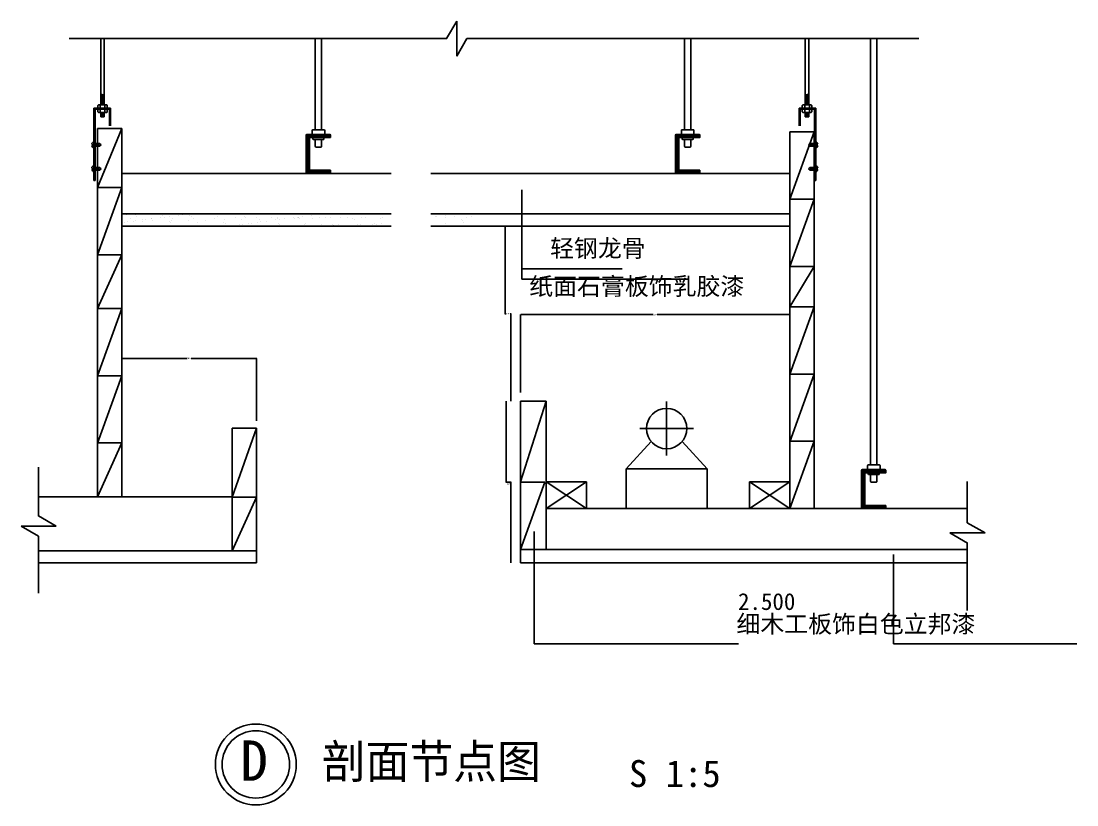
# Model space of a CAD drawing. Header units: metres. Extents: x -88447 to -86924, y -64539 to -63957.
# Drawn here: x -88447 to -87663, y -64539 to -63957 of the extents above; entities that cross this region are included whole.
import ezdxf

# ---------------------------------------------------------------- set-up
doc = ezdxf.new("R2010")
doc.units = ezdxf.units.M
for name, color, linetype in [('10', 8, 'Continuous'), ('15', 2, 'Continuous'), ('16', 3, 'Continuous'), ('20', 1, 'Continuous'), ('7', 7, 'Continuous'), ('8', 7, 'Continuous'), ('D', 3, 'Continuous'), ('家具', 3, 'Continuous')]:
    doc.layers.add(name, color=color, linetype=linetype)
doc.dimstyles.get("Standard").update_dxf_attribs({"dimtxt": 2.5, "dimasz": 2.5, "dimexe": 1.25, "dimexo": 0.625, "dimtad": 1, "dimcen": 2.5, "dimazin": 3, "dimtfac": 1, "dimtmove": 0, "dimatfit": 3})

# ---------------------------------------------------------------- blocks, each defined once
blk = doc.blocks.new('A$C2C025425')
at = {"layer": 'D'}
for p, q in [((4.62, 63.44), (7.26, 64.09)), ((4.62, 62.42), (7.26, 63.07)), ((4.62, 61.4), (7.26, 62.05)), ((4.62, 60.38), (7.26, 61.03)), ((4.62, 59.36), (7.26, 60.01)), ((4.62, 58.34), (7.26, 58.99)), ((4.62, 57.32), (7.26, 57.97)), ((4.62, 56.3), (7.26, 56.95)), ((4.62, 49.92), (7.26, 50.57)), ((4.62, 48.9), (7.26, 49.55)), ((4.62, 47.88), (7.26, 48.53)), ((12.38, 27.48), (8.16, 27.48)), ((12.38, 25.5), (8.16, 25.5)), ((12.38, 9.75), (8.16, 9.75)), ((12.38, 7.77), (8.16, 7.77)), ((11.52, 0), (12.38, 0))]:
    blk.add_line(p, q, dxfattribs=at)
at = {"layer": '家具', "color": 3}
for p, q in [((4.62, 56.3), (4.62, 105.56)), ((7.26, 56.3), (7.26, 105.56)), ((2.4, 55.87), (2.84, 56.3)), ((2.4, 55.87), (2.4, 53.77)), ((8.93, 56.3), (2.84, 56.3)), ((3.75, 56.3), (4.19, 55.87)), ((4.19, 55.87), (4.19, 53.77)), ((4.2, 55.87), (4.63, 56.3)), ((7.24, 56.3), (7.67, 55.87)), ((7.67, 55.87), (7.67, 53.77)), ((7.68, 55.87), (8.11, 56.3)), ((8.93, 56.3), (9.37, 55.87)), ((9.37, 55.87), (9.37, 53.77)), ((0, 40.62), (0, 53.77)), ((0, 53.77), (4.62, 53.77)), ((11.52, 53.08), (0.86, 53.08)), ((0.86, 53.08), (0.86, 40.62)), ((2.4, 50.98), (2.4, 53.08)), ((2.4, 50.98), (2.84, 50.55)), ((8.93, 50.55), (2.84, 50.55)), ((3.75, 50.55), (4.19, 50.98)), ((4.19, 53.77), (12.38, 53.77)), ((4.19, 50.98), (4.19, 53.08)), ((4.2, 50.98), (4.63, 50.55)), ((4.62, 47.37), (4.62, 50.56)), ((7.26, 47.37), (4.62, 47.37)), ((7.24, 50.55), (7.67, 50.98)), ((7.26, 47.37), (7.26, 50.57)), ((7.67, 50.98), (7.67, 53.08)), ((7.68, 50.98), (8.11, 50.55)), ((8.93, 50.55), (9.37, 50.98)), ((9.37, 50.98), (9.37, 53.08)), ((11.52, 27.48), (11.52, 53.08)), ((12.38, 53.77), (12.38, 0)), ((7.08, 26.49), (8.16, 27.48)), ((8.16, 25.5), (7.08, 26.49)), ((9.37, 25.5), (8.3, 27.48)), ((10.13, 25.5), (9.05, 27.48)), ((10.88, 25.5), (9.8, 27.48)), ((11.63, 25.5), (10.55, 27.48)), ((12.38, 25.5), (11.3, 27.48)), ((11.52, 9.75), (11.52, 25.5)), ((13.41, 25.98), (13.41, 26.99)), ((13.89, 26.99), (13.41, 26.99)), ((13.9, 25.98), (13.41, 25.98)), ((7.08, 8.76), (8.16, 9.75)), ((8.16, 7.77), (7.08, 8.76)), ((9.37, 7.77), (8.3, 9.75)), ((10.13, 7.77), (9.05, 9.75)), ((10.88, 7.77), (9.8, 9.75)), ((11.63, 7.77), (10.55, 9.75)), ((12.38, 7.77), (11.3, 9.75)), ((13.41, 8.26), (13.41, 9.27)), ((13.89, 9.27), (13.41, 9.27)), ((13.9, 8.26), (13.41, 8.26)), ((11.52, 0), (11.52, 7.77))]:
    blk.add_line(p, q, dxfattribs=at)
for centre, radius, start, end in [((12.09, 26.93), 1.81, 2.11, 80.87), ((12.14, 26.05), 1.76, 277.74, 357.66), ((12.09, 9.2), 1.81, 2.11, 80.87), ((12.14, 8.33), 1.76, 277.74, 357.66)]:
    blk.add_arc(centre, radius, start, end, dxfattribs=at)
blk = doc.blocks.new('HY-4')
at = {"layer": '20'}
for points in [[(-5, 0, -1), (5, 0, -1)], [(-5, 0, 1), (5, 0, 1)]]:
    blk.add_lwpolyline(points, format="xyb", dxfattribs=at)
blk.add_circle((0, 0), 6, dxfattribs=at)
blk.add_circle((0, 0), 6, dxfattribs=at)
blk = doc.blocks.new('_CLOSEDFILLED')
at = {"color": 0, "linetype": 'BYBLOCK'}
blk.add_solid([(-1, 0.2), (0, 0), (-1, -0.2)], dxfattribs=at)
blk = doc.blocks.new('*D1')
for p, q in [((-88076.28, -64233.01), (-88076.28, -64175.22)), ((-88076.03, -64175.22), (-87977.78, -64175.22)), ((-87974.78, -64175.22), (-87876.53, -64175.22)), ((-87876.28, -64233.01), (-87876.28, -64175.22))]:
    blk.add_line(p, q)
at = {"layer": 'Defpoints'}
for p in [(-88076.28, -64175.22), (-88076.28, -64233.01), (-87876.28, -64233.01)]:
    blk.add_point(p, dxfattribs=at)
at = {"xscale": 0.25, "yscale": 0.25, "rotation": 180}
blk.add_blockref('_CLOSEDFILLED', (-88076.28, -64175.22), dxfattribs=at)
at = {"xscale": 0.25, "yscale": 0.25}
blk.add_blockref('_CLOSEDFILLED', (-87876.28, -64175.22), dxfattribs=at)
at = {"insert": (-87976.28, -64175.22), "char_height": 1, "attachment_point": 5}
blk.add_mtext('200', dxfattribs=at)
blk = doc.blocks.new('*D2')
for p, q in [((-88272.1, -64259.59), (-88272.1, -64309.59)), ((-88272.35, -64309.59), (-88272.6, -64309.59)), ((-88272.1, -64359.59), (-88272.1, -64309.59)), ((-88272.1, -64309.59), (-88272.1, -64309.59)), ((-88271.85, -64309.59), (-88271.6, -64309.59))]:
    blk.add_line(p, q)
at = {"layer": 'Defpoints'}
for p in [(-88272.1, -64259.59), (-88272.1, -64309.59), (-88272.1, -64359.59)]:
    blk.add_point(p, dxfattribs=at)
at = {"xscale": 0.25, "yscale": 0.25}
blk.add_blockref('_CLOSEDFILLED', (-88272.1, -64309.59), dxfattribs=at)
at = {"xscale": 0.25, "yscale": 0.25, "rotation": 180}
blk.add_blockref('_CLOSEDFILLED', (-88272.1, -64309.59), dxfattribs=at)
at = {"insert": (-88272.1, -64308.465), "char_height": 1, "attachment_point": 5}
blk.add_mtext('0', dxfattribs=at)
blk = doc.blocks.new('*D3')
for p, q in [((-88323.6, -64207.75), (-88372.35, -64207.75)), ((-88372.1, -64255.32), (-88372.1, -64207.75)), ((-88271.85, -64207.75), (-88320.6, -64207.75)), ((-88272.1, -64254.15), (-88272.1, -64207.75))]:
    blk.add_line(p, q)
at = {"layer": 'Defpoints'}
for p in [(-88272.1, -64207.75), (-88372.1, -64255.32), (-88272.1, -64254.15)]:
    blk.add_point(p, dxfattribs=at)
at = {"xscale": 0.25, "yscale": 0.25}
blk.add_blockref('_CLOSEDFILLED', (-88372.1, -64207.75), dxfattribs=at)
at = {"xscale": 0.25, "yscale": 0.25, "rotation": 180}
blk.add_blockref('_CLOSEDFILLED', (-88272.1, -64207.75), dxfattribs=at)
at = {"insert": (-88322.1, -64207.75), "char_height": 1, "attachment_point": 5}
blk.add_mtext('100', dxfattribs=at)
blk = doc.blocks.new('*D4')
for p, q in [((-88087.52, -64109.59), (-88087.52, -64174.59)), ((-88086.95, -64174.59), (-88087.77, -64174.59)), ((-88083.13, -64174.59), (-88083.95, -64174.59)), ((-88083.38, -64239.59), (-88083.38, -64174.59))]:
    blk.add_line(p, q)
at = {"layer": 'Defpoints'}
for p in [(-88087.52, -64109.59), (-88083.38, -64174.59), (-88083.38, -64239.59)]:
    blk.add_point(p, dxfattribs=at)
at = {"xscale": 0.25, "yscale": 0.25}
blk.add_blockref('_CLOSEDFILLED', (-88087.52, -64174.59), dxfattribs=at)
at = {"xscale": 0.25, "yscale": 0.25, "rotation": 180}
blk.add_blockref('_CLOSEDFILLED', (-88083.38, -64174.59), dxfattribs=at)
at = {"insert": (-88085.45, -64174.59), "char_height": 1, "attachment_point": 5}
blk.add_mtext('130', dxfattribs=at)
blk = doc.blocks.new('*D5')
for p, q in [((-88086.83, -64239.59), (-88086.83, -64299.59)), ((-88083.13, -64299.59), (-88087.08, -64299.59)), ((-88083.38, -64359.59), (-88083.38, -64299.59))]:
    blk.add_line(p, q)
at = {"layer": 'Defpoints'}
for p in [(-88086.83, -64239.59), (-88083.38, -64299.59), (-88083.38, -64359.59)]:
    blk.add_point(p, dxfattribs=at)
at = {"xscale": 0.25, "yscale": 0.25}
blk.add_blockref('_CLOSEDFILLED', (-88086.83, -64299.59), dxfattribs=at)
at = {"xscale": 0.25, "yscale": 0.25, "rotation": 180}
blk.add_blockref('_CLOSEDFILLED', (-88083.38, -64299.59), dxfattribs=at)
at = {"insert": (-88085.105, -64300.715), "char_height": 1, "attachment_point": 5}
blk.add_mtext('120', dxfattribs=at)

msp = doc.modelspace()

# ---------------------------------------------------------------- hatches: boundary and pattern name
at = {"layer": '10'}
h = msp.add_hatch(dxfattribs=at)
h.set_pattern_fill('AR-SAND', scale=5)
h.paths.add_polyline_path([(-87876.28, -64109.59), (-87876.28, -64100.59), (-88142.68, -64100.59), (-88142.68, -64109.59)])
h = msp.add_hatch(dxfattribs=at)
h.set_pattern_fill('AR-SAND', scale=3)
h.paths.add_polyline_path([(-88075.72, -64349.59), (-88075.72, -64359.59), (-87862.17, -64359.59), (-87862.17, -64349.59)])
h = msp.add_hatch(dxfattribs=at)
h.set_pattern_fill('AR-SAND', scale=3)
h.paths.add_polyline_path([(-87958.28, -64349.59), (-87958.28, -64359.59), (-87744.73, -64359.59), (-87744.73, -64349.59)])
h = msp.add_hatch(dxfattribs=at)
h.set_pattern_fill('AR-SAND', scale=3)
h.paths.add_polyline_path([(-88433.9, -64350.59), (-88433.9, -64359.59), (-88272.1, -64359.59), (-88272.1, -64350.59), (-88290.1, -64350.59)])
at = {"layer": '16'}
h = msp.add_hatch(dxfattribs=at)
h.set_pattern_fill('SOLID')
h.paths.add_polyline_path([(-88217.74, -64041.54, -0.41), (-88217.14, -64042.14), (-88217.14, -64043.94), (-88232.74, -64043.94), (-88232.74, -64068.19), (-88217.14, -64068.19), (-88217.14, -64069.99, -0.41), (-88217.74, -64070.59), (-88234.54, -64070.59, -0.41), (-88235.14, -64069.99), (-88235.14, -64042.14, -0.41), (-88234.54, -64041.54)])
h = msp.add_hatch(dxfattribs=at)
h.set_pattern_fill('SOLID')
h.paths.add_polyline_path([(-87943.79, -64041.54, -0.41), (-87943.19, -64042.14), (-87943.19, -64043.94), (-87958.79, -64043.94), (-87958.79, -64068.19), (-87943.19, -64068.19), (-87943.19, -64069.99, -0.41), (-87943.79, -64070.59), (-87960.59, -64070.59, -0.41), (-87961.19, -64069.99), (-87961.19, -64042.14, -0.41), (-87960.59, -64041.54)])
h = msp.add_hatch(dxfattribs=at)
h.set_pattern_fill('SOLID')
h.paths.add_polyline_path([(-87805.71, -64290.23, -0.41), (-87805.11, -64290.83), (-87805.11, -64292.63), (-87820.71, -64292.63), (-87820.71, -64316.88), (-87805.11, -64316.88), (-87805.11, -64318.68, -0.41), (-87805.71, -64319.28), (-87822.51, -64319.28, -0.41), (-87823.11, -64318.68), (-87823.11, -64290.83, -0.41), (-87822.51, -64290.23)])

# ---------------------------------------------------------------- linework, layer by layer
at = {"layer": '10'}
for p, q in [((-88390.1, -64080.9), (-88372.1, -64037.05)), ((-87876.28, -64089.59), (-87858.28, -64039.59)), ((-88390.1, -64130.9), (-88372.1, -64080.9)), ((-88372.1, -64080.9), (-88390.1, -64080.9)), ((-87876.28, -64139.59), (-87858.28, -64089.59)), ((-87858.28, -64089.59), (-87876.28, -64089.59)), ((-88370.21, -64106.82), (-88370.21, -64106.82)), ((-88368.8, -64101.26), (-88368.8, -64101.26)), ((-88367.61, -64106.48), (-88367.61, -64106.48)), ((-88365.66, -64103.7), (-88365.66, -64103.7)), ((-88363.54, -64105.94), (-88363.54, -64105.94)), ((-88361.79, -64101.27), (-88361.79, -64101.27)), ((-88361.74, -64105.72), (-88361.74, -64105.72)), ((-88360.87, -64102.11), (-88360.87, -64102.11)), ((-88356.75, -64105.05), (-88356.75, -64105.05)), ((-88356.52, -64106.1), (-88356.52, -64106.1)), ((-88355.29, -64100.78), (-88355.29, -64100.78)), ((-88354.15, -64104.7), (-88354.15, -64104.7)), ((-88350.09, -64103.67), (-88350.09, -64103.67)), ((-88350.09, -64104.17), (-88350.09, -64104.17)), ((-88348.95, -64105.78), (-88348.95, -64105.78)), ((-88343.29, -64103.28), (-88343.29, -64103.28)), ((-88342.2, -64100.61), (-88342.2, -64100.61)), ((-88341.49, -64101.71), (-88341.49, -64101.71)), ((-88340.69, -64102.93), (-88340.69, -64102.93)), ((-88336.63, -64102.4), (-88336.63, -64102.4)), ((-88336.52, -64106.27), (-88336.52, -64106.27)), ((-88335.59, -64107.11), (-88335.59, -64107.11)), ((-88335.44, -64105.3), (-88335.44, -64105.3)), ((-88334.52, -64103.65), (-88334.52, -64103.65)), ((-88329.84, -64101.5), (-88329.84, -64101.5)), ((-88329.41, -64100.67), (-88329.41, -64100.67)), ((-88327.23, -64101.16), (-88327.23, -64101.16)), ((-88323.17, -64100.63), (-88323.17, -64100.63)), ((-88322.36, -64105.13), (-88322.36, -64105.13)), ((-88321.48, -64101.88), (-88321.48, -64101.88)), ((-88320.56, -64102.73), (-88320.56, -64102.73)), ((-88318.95, -64103.62), (-88318.95, -64103.62)), ((-88316.21, -64106.71), (-88316.21, -64106.71)), ((-88309.57, -64105.19), (-88309.57, -64105.19)), ((-88303.38, -64103.59), (-88303.38, -64103.59)), ((-88301.18, -64102.32), (-88301.18, -64102.32)), ((-88296.21, -64106.88), (-88296.21, -64106.88)), ((-88296.06, -64104.71), (-88296.06, -64104.71)), ((-88287.81, -64103.56), (-88287.81, -64103.56)), ((-88282.97, -64104.54), (-88282.97, -64104.54)), ((-88281.18, -64102.49), (-88281.18, -64102.49)), ((-88280.25, -64103.34), (-88280.25, -64103.34)), ((-88278.18, -64107.65), (-88278.18, -64107.65)), ((-88275.9, -64107.33), (-88275.9, -64107.33)), ((-88272.24, -64103.53), (-88272.24, -64103.53)), ((-88271.39, -64106.75), (-88271.39, -64106.75)), ((-88270.18, -64104.6), (-88270.18, -64104.6)), ((-88268.79, -64106.41), (-88268.79, -64106.41)), ((-88264.72, -64105.88), (-88264.72, -64105.88)), ((-88260.87, -64102.94), (-88260.87, -64102.94)), ((-88257.93, -64104.98), (-88257.93, -64104.98)), ((-88256.68, -64104.11), (-88256.68, -64104.11)), ((-88256.66, -64103.5), (-88256.66, -64103.5)), ((-88255.9, -64107.5), (-88255.9, -64107.5)), ((-88255.33, -64104.64), (-88255.33, -64104.64)), ((-88251.26, -64104.11), (-88251.26, -64104.11)), ((-88244.47, -64103.21), (-88244.47, -64103.21)), ((-88243.59, -64103.95), (-88243.59, -64103.95)), ((-88241.87, -64102.87), (-88241.87, -64102.87)), ((-88241.09, -64103.48), (-88241.09, -64103.48)), ((-88240.87, -64103.11), (-88240.87, -64103.11)), ((-88239.94, -64103.95), (-88239.94, -64103.95)), ((-88237.81, -64102.33), (-88237.81, -64102.33)), ((-88231.01, -64101.44), (-88231.01, -64101.44)), ((-88230.8, -64104.01), (-88230.8, -64104.01)), ((-88228.41, -64101.1), (-88228.41, -64101.1)), ((-88225.52, -64103.45), (-88225.52, -64103.45)), ((-88220.56, -64103.55), (-88220.56, -64103.55)), ((-88217.3, -64103.52), (-88217.3, -64103.52)), ((-88209.95, -64103.42), (-88209.95, -64103.42)), ((-88204.21, -64103.35), (-88204.21, -64103.35)), ((-88200.56, -64103.72), (-88200.56, -64103.72)), ((-88199.63, -64104.57), (-88199.63, -64104.57)), ((-88194.38, -64103.39), (-88194.38, -64103.39)), ((-88191.42, -64103.42), (-88191.42, -64103.42)), ((-88180.25, -64104.16), (-88180.25, -64104.16)), ((-88179.36, -64107.58), (-88179.36, -64107.58)), ((-88178.81, -64103.36), (-88178.81, -64103.36)), ((-88138.98, -64102.27), (-88138.98, -64102.27)), ((-88138.53, -64102.34), (-88138.53, -64102.34)), ((-88132.19, -64101.37), (-88132.19, -64101.37)), ((-88132.19, -64107.34), (-88132.19, -64107.34)), ((-88132.1, -64103.28), (-88132.1, -64103.28)), ((-88129.59, -64101.03), (-88129.59, -64101.03)), ((-88125.44, -64102.17), (-88125.44, -64102.17)), ((-88119.94, -64104.95), (-88119.94, -64104.95)), ((-88119.02, -64105.79), (-88119.02, -64105.79)), ((-88118.68, -64106.86), (-88118.68, -64106.86)), ((-88116.53, -64103.25), (-88116.53, -64103.25)), ((-88112.65, -64102.23), (-88112.65, -64102.23)), ((-88295.28, -64107.73), (-88295.28, -64107.73)), ((-88291.64, -64109.42), (-88291.64, -64109.42)), ((-88284.85, -64108.53), (-88284.85, -64108.53)), ((-88282.25, -64108.18), (-88282.25, -64108.18)), ((-88276.21, -64109.23), (-88276.21, -64109.23)), ((-88263.12, -64109.06), (-88263.12, -64109.06)), ((-88254.97, -64108.34), (-88254.97, -64108.34)), ((-88250.33, -64109.12), (-88250.33, -64109.12)), ((-88236.83, -64108.63), (-88236.83, -64108.63)), ((-88235.59, -64107.94), (-88235.59, -64107.94)), ((-88223.74, -64108.47), (-88223.74, -64108.47)), ((-88215.59, -64108.11), (-88215.59, -64108.11)), ((-88214.67, -64108.96), (-88214.67, -64108.96)), ((-88210.95, -64108.53), (-88210.95, -64108.53)), ((-88197.45, -64108.04), (-88197.45, -64108.04)), ((-88195.28, -64108.55), (-88195.28, -64108.55)), ((-88192.82, -64109.36), (-88192.82, -64109.36)), ((-88186.03, -64108.46), (-88186.03, -64108.46)), ((-88184.36, -64107.88), (-88184.36, -64107.88)), ((-88183.42, -64108.12), (-88183.42, -64108.12)), ((-88134.97, -64109.34), (-88134.97, -64109.34)), ((-88390.1, -64170.82), (-88372.1, -64130.9)), ((-88372.1, -64130.9), (-88390.1, -64130.9)), ((-87876.28, -64169.59), (-87858.28, -64139.59)), ((-87858.28, -64139.59), (-87876.28, -64139.59)), ((-87876.28, -64219.59), (-87858.28, -64169.59)), ((-87858.28, -64169.59), (-87876.28, -64169.59)), ((-88372.1, -64170.82), (-88390.1, -64170.82)), ((-88390.1, -64220.82), (-88372.1, -64170.82)), ((-88372.1, -64220.82), (-88390.1, -64220.82)), ((-88390.1, -64270.82), (-88372.1, -64220.82)), ((-87876.28, -64269.59), (-87858.28, -64219.59)), ((-87858.28, -64219.59), (-87876.28, -64219.59)), ((-88076.28, -64299.28), (-88057.28, -64239.59)), ((-88290.1, -64310.66), (-88272.1, -64259.59)), ((-88372.1, -64270.51), (-88390.1, -64270.51)), ((-88390.1, -64310.59), (-88372.1, -64270.51)), ((-87876.28, -64319.28), (-87858.28, -64269.28)), ((-87858.28, -64269.28), (-87876.28, -64269.28)), ((-88076.28, -64349.59), (-88058.28, -64299.59)), ((-88058.28, -64299.59), (-88076.28, -64299.59)), ((-88372.1, -64310.59), (-88390.1, -64310.59)), ((-88272.1, -64310.66), (-88290.1, -64310.66)), ((-88290.1, -64350.59), (-88272.1, -64310.66)), ((-87858.28, -64319.28), (-87876.28, -64319.28)), ((-88272.1, -64350.59), (-88290.1, -64350.59))]:
    msp.add_line(p, q, dxfattribs=at)
at = {"layer": '15'}
for p, q in [((-88390.1, -64037.05), (-88390.1, -64310.59)), ((-88372.1, -64037.05), (-88390.1, -64037.05)), ((-88372.1, -64037.05), (-88372.1, -64310.59)), ((-87876.28, -64039.59), (-87876.28, -64319.28)), ((-87858.28, -64039.59), (-87876.28, -64039.59)), ((-87858.28, -64039.59), (-87858.28, -64319.28)), ((-88372.1, -64109.59), (-88172.24, -64109.59)), ((-88142.68, -64109.59), (-87876.28, -64109.59)), ((-88076.28, -64359.59), (-88076.28, -64239.59)), ((-88076.28, -64239.59), (-88057.28, -64239.59)), ((-88057.28, -64349.59), (-88057.28, -64239.59)), ((-88272.1, -64259.59), (-88290.1, -64259.59)), ((-88290.1, -64259.59), (-88290.1, -64350.59)), ((-88272.1, -64259.59), (-88272.1, -64359.59)), ((-87858.28, -64349.59), (-88076.28, -64349.59)), ((-88076.28, -64349.59), (-88076.28, -64359.59)), ((-87958.28, -64349.59), (-87744.73, -64349.59)), ((-87858.28, -64349.59), (-87744.73, -64349.59)), ((-88272.1, -64350.59), (-88433.9, -64350.59)), ((-88272.1, -64359.59), (-88433.9, -64359.59)), ((-88076.28, -64359.59), (-87744.73, -64359.59))]:
    msp.add_line(p, q, dxfattribs=at)
at = {"layer": '16'}
for p, q in [((-88228.47, -64038.05), (-88228.47, -63970.28)), ((-88223.81, -64038.05), (-88223.81, -63970.28)), ((-87954.52, -64038.05), (-87954.52, -63970.28)), ((-87949.87, -64038.05), (-87949.87, -63970.28)), ((-87816.43, -64286.74), (-87816.43, -63970.28)), ((-87811.78, -64286.74), (-87811.78, -63970.28)), ((-88235.14, -64069.99), (-88235.14, -64042.14)), ((-88217.74, -64041.54), (-88234.54, -64041.54)), ((-88232.74, -64068.19), (-88232.74, -64043.94)), ((-88217.14, -64043.94), (-88232.74, -64043.94)), ((-88217.14, -64043.94), (-88217.14, -64042.14)), ((-87961.19, -64069.99), (-87961.19, -64042.14)), ((-87943.79, -64041.54), (-87960.59, -64041.54)), ((-87943.19, -64043.94), (-87958.79, -64043.94)), ((-87958.79, -64068.19), (-87958.79, -64043.94)), ((-87943.19, -64043.94), (-87943.19, -64042.14)), ((-88232.74, -64068.19), (-88217.14, -64068.19)), ((-88217.14, -64069.99), (-88217.14, -64068.19)), ((-87958.79, -64068.19), (-87943.19, -64068.19)), ((-87943.19, -64069.99), (-87943.19, -64068.19)), ((-88372.1, -64070.59), (-88172.24, -64070.59)), ((-88234.54, -64070.59), (-88217.74, -64070.59)), ((-88142.68, -64070.59), (-87876.28, -64070.59)), ((-87960.59, -64070.59), (-87943.79, -64070.59)), ((-88372.1, -64100.59), (-88172.24, -64100.59)), ((-88142.68, -64100.59), (-87876.28, -64100.59)), ((-87967.8, -64279.86), (-87967.8, -64239.86)), ((-87987.8, -64259.86), (-87947.8, -64259.86)), ((-87997.8, -64289.86), (-87979.31, -64269.47)), ((-87937.8, -64289.86), (-87956.28, -64269.47)), ((-87997.8, -64318.55), (-87997.8, -64289.86)), ((-87997.8, -64289.86), (-87937.8, -64289.86)), ((-87937.8, -64319.28), (-87937.8, -64289.86)), ((-87823.11, -64318.68), (-87823.11, -64290.83)), ((-87805.71, -64290.23), (-87822.51, -64290.23)), ((-87820.71, -64316.88), (-87820.71, -64292.63)), ((-87805.11, -64292.63), (-87820.71, -64292.63)), ((-87805.11, -64292.63), (-87805.11, -64290.83)), ((-88057.28, -64299.28), (-88027.28, -64319.28)), ((-88057.28, -64319.28), (-88027.28, -64299.28)), ((-88057.28, -64299.28), (-88027.28, -64299.28)), ((-88027.28, -64319.28), (-88027.28, -64299.28)), ((-87906.28, -64299.28), (-87876.28, -64299.28)), ((-87906.28, -64319.28), (-87876.28, -64299.28)), ((-87906.28, -64299.28), (-87876.28, -64319.28)), ((-87906.28, -64319.28), (-87906.28, -64299.28)), ((-88290.1, -64310.59), (-88433.9, -64310.59)), ((-87820.71, -64316.88), (-87805.11, -64316.88)), ((-87805.11, -64318.68), (-87805.11, -64316.88)), ((-88057.28, -64319.28), (-87744.73, -64319.28)), ((-87822.51, -64319.28), (-87805.71, -64319.28))]:
    msp.add_line(p, q, dxfattribs=at)
for points in [[(-88222.09, -64038.05), (-88230.19, -64038.05, 0.41), (-88230.79, -64038.65), (-88230.79, -64041.54), (-88221.49, -64041.54), (-88221.49, -64038.65, 0.41)], [(-88222.07, -64043.94), (-88230.21, -64043.94), (-88230.21, -64044.79, 0.41), (-88229.61, -64045.39), (-88222.67, -64045.39, 0.41), (-88222.07, -64044.79)], [(-87948.14, -64038.05), (-87956.25, -64038.05, 0.41), (-87956.85, -64038.65), (-87956.85, -64041.54), (-87947.54, -64041.54), (-87947.54, -64038.65, 0.41)], [(-87948.12, -64043.94), (-87956.26, -64043.94), (-87956.26, -64044.79, 0.41), (-87955.66, -64045.39), (-87948.72, -64045.39, 0.41), (-87948.12, -64044.79)], [(-88223.81, -64045.39), (-88228.47, -64045.39), (-88228.47, -64050.31, 0.41), (-88227.87, -64050.91), (-88224.41, -64050.91, 0.41), (-88223.81, -64050.31)], [(-87949.87, -64045.39), (-87954.52, -64045.39), (-87954.52, -64050.31, 0.41), (-87953.92, -64050.91), (-87950.47, -64050.91, 0.41), (-87949.87, -64050.31)], [(-87810.05, -64286.74), (-87818.16, -64286.74, 0.41), (-87818.76, -64287.34), (-87818.76, -64290.23), (-87809.45, -64290.23), (-87809.45, -64287.34, 0.41)], [(-87810.04, -64292.63), (-87818.18, -64292.63), (-87818.18, -64293.48, 0.41), (-87817.58, -64294.08), (-87810.64, -64294.08, 0.41), (-87810.04, -64293.48)], [(-87811.78, -64294.08), (-87816.43, -64294.08), (-87816.43, -64299, 0.41), (-87815.83, -64299.6), (-87812.38, -64299.6, 0.41), (-87811.78, -64299)]]:
    msp.add_lwpolyline(points, format="xyb", close=True, dxfattribs=at)
msp.add_circle((-87967.8, -64259.86), 15, dxfattribs=at)
for centre, start, end in [((-88234.54, -64042.14), 90, 180), ((-88217.74, -64042.14), 0, 90), ((-87960.59, -64042.14), 90, 180), ((-87943.79, -64042.14), 0, 90), ((-88234.54, -64069.99), 180, 270), ((-88217.74, -64069.99), 270, 0), ((-87960.59, -64069.99), 180, 270), ((-87943.79, -64069.99), 270, 0), ((-87822.51, -64290.83), 90, 180), ((-87805.71, -64290.83), 0, 90), ((-87822.51, -64318.68), 180, 270), ((-87805.71, -64318.68), 270, 0)]:
    msp.add_arc(centre, 0.6, start, end, dxfattribs=at)
at = {"layer": '20'}
for p, q in [((-88131.03, -63970.43), (-88123.53, -63957.44)), ((-88123.53, -63983.42), (-88123.53, -63957.44)), ((-88130.94, -63970.28), (-88411.01, -63970.28)), ((-88123.53, -63983.42), (-88115.94, -63970.28)), ((-87780.65, -63970.28), (-88116.03, -63970.28)), ((-88433.9, -64288.57), (-88433.9, -64324.77)), ((-87744.73, -64299.1), (-87744.73, -64329.83)), ((-88420.75, -64332.27), (-88433.9, -64324.69)), ((-88420.75, -64332.27), (-88446.74, -64332.27)), ((-88433.74, -64339.77), (-88446.74, -64332.27)), ((-87731.58, -64337.33), (-87744.73, -64329.74)), ((-88433.9, -64339.69), (-88433.9, -64381.92)), ((-87731.58, -64337.33), (-87757.56, -64337.33)), ((-87744.57, -64344.83), (-87757.56, -64337.33)), ((-87744.73, -64344.74), (-87744.73, -64394.78))]:
    msp.add_line(p, q, dxfattribs=at)

# ---------------------------------------------------------------- block references
at = {"layer": '10', "xscale": -1}
msp.add_blockref('A$C2C025425', (-88380.38, -64075.83), dxfattribs=at)
at = {"layer": '10'}
msp.add_blockref('A$C2C025425', (-87869.54, -64075.83), dxfattribs=at)
at = {"layer": '8', "xscale": 5, "yscale": 5, "zscale": 5}
msp.add_blockref('HY-4', (-88272.6, -64509.18), dxfattribs=at)

# ---------------------------------------------------------------- texts
for s, height, p in [('D', 30, (-88284.06, -64521.32)), ('剖面节点图', 25, (-88223.63, -64519.53)), ('S 1:5', 20, (-87995.73, -64525.92))]:
    msp.add_text(s, height=height).set_placement(p)
at = {"layer": '7'}
msp.add_text('2.500', height=12.5, dxfattribs=at).set_placement((-87914.82, -64394.5))
at = {"layer": '8', "char_height": 13, "attachment_point": 1}
for s, insert in [('\\f幼圆|b0|i0|c134|p49;轻钢龙骨', (-88054.27, -64119.51)), ('\\f幼圆|b0|i0|c134|p49;纸面石膏板饰乳胶漆', (-88069.73, -64147.76)), ('\\f幼圆|b0|i0|c134|p49;细木工板饰白色立邦漆', (-87915.99, -64398.4))]:
    msp.add_mtext(s, dxfattribs=dict(at, insert=insert))

# ---------------------------------------------------------------- dimensions: what is measured, and where the dimension line sits
for base, p1, p2, text, picture, middle in [((-88083.38, -64174.59), (-88083.38, -64239.59), (-88087.52, -64109.59), '130', '*D4', (-88085.45, -64174.59)), ((-88076.28, -64175.22), (-88076.28, -64233.01), (-87876.28, -64233.01), '200', '*D1', (-87976.28, -64175.22)), ((-88083.38, -64299.59), (-88083.38, -64359.59), (-88086.83, -64239.59), '120', '*D5', (-88085.105, -64300.715))]:
    dim = msp.add_linear_dim(base=base, p1=p1, p2=p2, text=text, dimstyle='Standard')
    dim.commit()
    dim.dimension.update_dxf_attribs({"geometry": picture, "text_midpoint": middle})
for base, p1, p2, picture, middle in [((-88272.1, -64207.75), (-88272.1, -64254.15), (-88372.1, -64255.32), '*D3', (-88322.1, -64207.75)), ((-88272.1, -64309.59), (-88272.1, -64259.59), (-88272.1, -64359.59), '*D2', (-88272.1, -64308.465))]:
    dim = msp.add_linear_dim(base=base, p1=p1, p2=p2, dimstyle='Standard')
    dim.commit()
    dim.dimension.update_dxf_attribs({"geometry": picture, "text_midpoint": middle})

# ---------------------------------------------------------------- leaders
at = {"layer": '7'}
for points in [[(-88075.21, -64082.79), (-88075.21, -64141.19), (-88000.7, -64141.19)], [(-88075.21, -64105.03), (-88075.21, -64148.96), (-87951.85, -64148.96)], [(-88066.06, -64336.17), (-88066.06, -64419.59), (-87914.58, -64419.59)], [(-87799.56, -64353.45), (-87799.56, -64419.59), (-87663.41, -64419.59)]]:
    msp.add_leader(points, dimstyle='Standard', dxfattribs=at)

doc.saveas('drawing.dxf')
